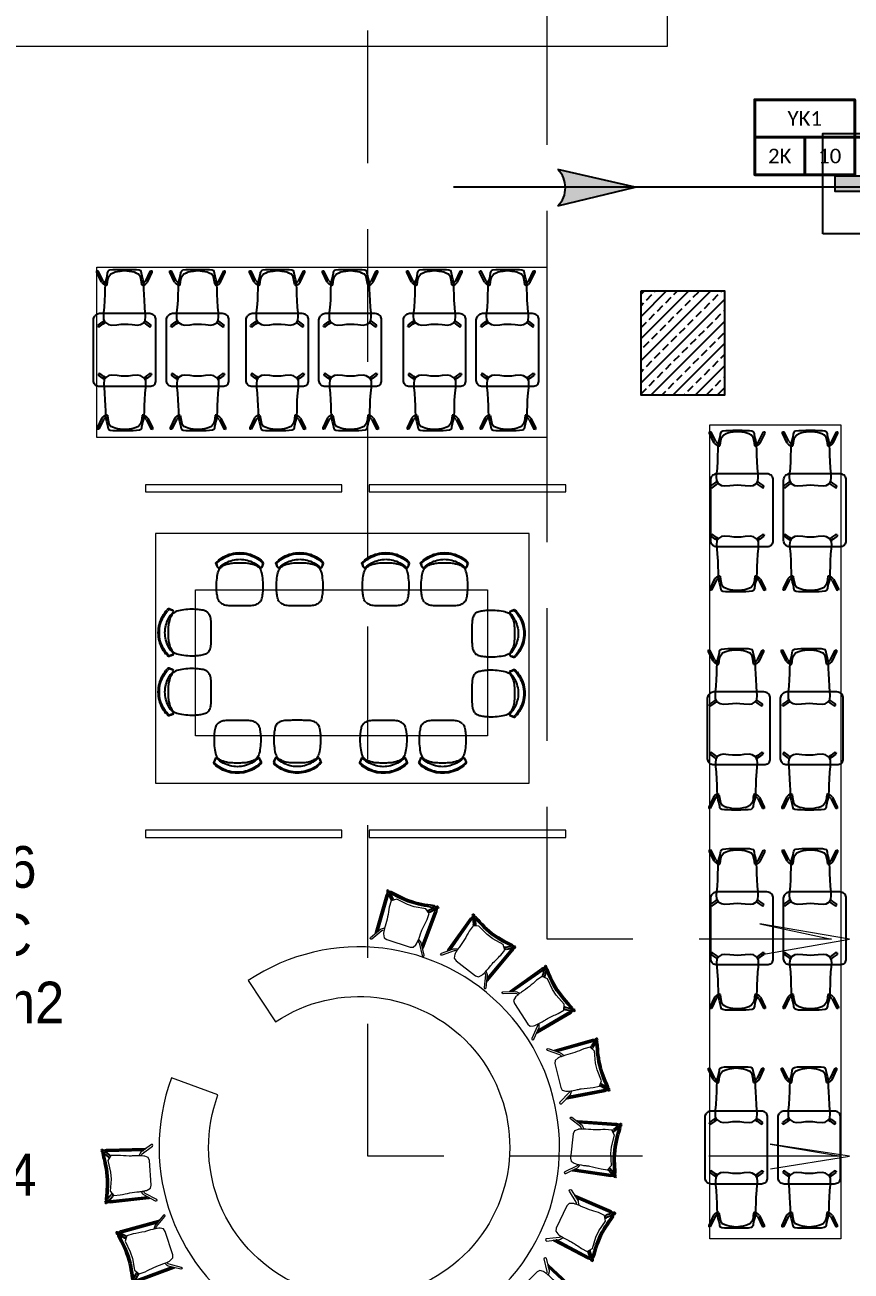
# Model space of a CAD drawing. Header units: metres. Extents: x -9891 to 773, y -8413 to 232.
# Drawn here: x -2349 to -1557, y -7538 to -6343 of the extents above; entities that cross this region are included whole.
import ezdxf
from ezdxf.enums import TextEntityAlignment as Align

# ---------------------------------------------------------------- set-up
doc = ezdxf.new("R2010")
doc.units = ezdxf.units.M
doc.header["$LTSCALE"] = 0.01
doc.header["$MEASUREMENT"] = 0
doc.linetypes.add('HIDDEN', pattern=[9.525, 6.35, -3.175])
doc.layers.get('0').update_dxf_attribs({"color": 30, "lineweight": 0})
for name, color, linetype in [('6', 242, 'Continuous'), ('AR-REV06', 252, 'Continuous'), ('V-0_Hatch_Concrete', 252, 'Continuous'), ('V-2_Column', 160, 'Continuous')]:
    doc.layers.add(name, color=color, linetype=linetype)
for name, color, linetype, lineweight in [('AG-DOOR-NOTATION-FIRE', 1, 'Continuous', 40), ('AG-Furniture', 9, 'Continuous', 9), ('AI-040 @ 250', 2, 'Continuous', 20), ('shaft', 3, 'Continuous', 20)]:
    doc.layers.add(name, color=color, linetype=linetype, lineweight=lineweight)
doc.styles.add('ARIAL', font='arial.ttf', dxfattribs={"width": 0.9})
doc.styles.add('CALIBRI LIGHT', font='calibril.ttf')

# ---------------------------------------------------------------- blocks, each defined once
blk = doc.blocks.new('*U8')
at = {"style": 'ARIAL'}
for tag, p in [('NO', (1.676, 0.8)), ('MAHAL', (1.676, -1.8)), ('ALAN', (1.676, -4.4))]:
    blk.add_attdef(tag, text='', height=1.6, dxfattribs=at).set_placement(p, align=Align.MIDDLE_CENTER)
blk = doc.blocks.new('150714_ARSA$0$KOLON 80X120')
at = {"layer": 'V-0_Hatch_Concrete'}
h = blk.add_hatch(dxfattribs=at)
h.set_pattern_fill('ANSI33', color=256, scale=60)
h.set_pattern_definition([(45, (-19036.79, -4512.143), (-10.606602, 10.606602), []), (45, (-19026.183, -4512.143), (-10.606602, 10.606602), [7.5, -3.75])])
h.paths.add_polyline_path([(0, 100), (80, 100), (80, 0), (0, 0)])
at = {"layer": 'V-2_Column'}
blk.add_lwpolyline([(0, 100), (80, 100), (80, 0), (0, 0), (0, 100)], dxfattribs=at)
blk = doc.blocks.new('*U188')
blk.add_lwpolyline([(1000, -450), (2200, -450), (2200, 450), (1000, 450)], close=True)
for points in [[(2200, 0), (0, 0)], [(1600, -450), (1600, 0)]]:
    blk.add_lwpolyline(points)
at = {"style": 'CALIBRI LIGHT'}
for tag, height, p in [('GENİŞLİK', 250, (500, 225)), ('KAPIKODU', 175, (1600, 225)), ('YÜKSEKLİK', 250, (500, -225)), ('KATTAKI.SAYISI', 175, (1300, -225)), ('BULUNDUGU.KAT', 175, (1900, -225))]:
    blk.add_attdef(tag, text='', height=height, dxfattribs=at).set_placement(p, align=Align.MIDDLE_CENTER)
blk = doc.blocks.new('ART_00113592_P')
at = {"color": 0, "linetype": 'Continuous', "lineweight": -3}
for p, q in [((0, -60), (1, -49)), ((0, -540), (0, -60)), ((1, -49), (4, -39)), ((4, -39), (8, -30)), ((8, -30), (14, -21)), ((14, -21), (21, -14)), ((21, -14), (30, -8)), ((30, -8), (39, -4)), ((39, -4), (49, -1)), ((49, -1), (60, 0)), ((60, 0), (640, 0)), ((640, 0), (651, -1)), ((651, -1), (661, -4)), ((661, -4), (670, -8)), ((670, -8), (679, -14)), ((686, -21), (679, -14)), ((692, -30), (686, -21)), ((696, -39), (692, -30)), ((699, -49), (696, -39)), ((700, -60), (699, -49)), ((700, -540), (700, -60)), ((700, -60), (700, -60)), ((1, -551), (0, -540)), ((4, -561), (1, -551)), ((8, -570), (4, -561)), ((14, -579), (8, -570)), ((21, -586), (14, -579)), ((21, -586), (30, -592)), ((30, -592), (39, -596)), ((39, -596), (49, -599)), ((651, -599), (661, -596)), ((661, -596), (670, -592)), ((670, -592), (679, -586)), ((679, -586), (686, -579)), ((686, -579), (692, -570)), ((692, -570), (696, -561)), ((696, -561), (699, -551)), ((699, -551), (700, -540)), ((49, -599), (60, -600)), ((60, -600), (640, -600)), ((640, -600), (651, -599))]:
    blk.add_line(p, q, dxfattribs=at)
blk = doc.blocks.new('ART_00104314_P')
at = {"color": 0, "linetype": 'Continuous', "lineweight": -3}
for p, q in [((225, 0), (268, 0)), ((268, 0), (312, 0)), ((0, -28), (1, -14)), ((46, -123), (0, -28)), ((1, -14), (15, -15)), ((61, -109), (15, -15)), ((61, -109), (76, -125)), ((83, -149), (86, -116)), ((86, -116), (93, -93)), ((93, -93), (101, -65)), ((101, -65), (105, -37)), ((104, -120), (107, -97)), ((105, -37), (107, -27)), ((107, -27), (114, -13)), ((107, -97), (116, -69)), ((114, -13), (126, -6)), ((116, -69), (136, -43)), ((126, -6), (155, -2)), ((136, -43), (159, -32)), ((155, -2), (186, -1)), ((159, -32), (177, -25)), ((177, -25), (198, -20)), ((186, -1), (225, 0)), ((198, -20), (226, -16)), ((226, -16), (268, -12)), ((268, -12), (310, -16)), ((310, -16), (337, -20)), ((312, 0), (349, -1)), ((337, -20), (358, -25)), ((349, -1), (382, -1)), ((358, -25), (376, -32)), ((376, -32), (399, -43)), ((382, -1), (406, -5)), ((419, -71), (399, -43)), ((406, -5), (419, -11)), ((427, -22), (419, -11)), ((430, -120), (419, -71)), ((430, -38), (427, -22)), ((435, -65), (430, -38)), ((443, -94), (435, -65)), ((448, -117), (443, -94)), ((452, -150), (448, -117)), ((456, -126), (471, -110)), ((471, -110), (517, -15)), ((486, -124), (532, -28)), ((517, -15), (531, -15)), ((532, -28), (531, -15)), ((46, -123), (62, -139)), ((62, -139), (83, -154)), ((76, -125), (85, -131)), ((80, -245), (82, -187)), ((82, -187), (83, -149)), ((84, -154), (100, -150)), ((100, -150), (104, -120)), ((434, -150), (430, -120)), ((434, -150), (451, -155)), ((450, -130), (456, -126)), ((452, -153), (469, -141)), ((453, -188), (452, -150)), ((455, -245), (453, -188)), ((469, -141), (486, -124)), ((75, -366), (79, -294)), ((79, -294), (80, -245)), ((457, -294), (455, -245)), ((461, -366), (457, -294)), ((67, -447), (69, -413)), ((67, -451), (67, -447)), ((69, -479), (67, -451)), ((69, -413), (75, -366)), ((466, -414), (461, -366)), ((464, -489), (468, -452)), ((468, -447), (466, -414)), ((468, -452), (468, -447)), ((11, -548), (13, -534)), ((11, -548), (25, -551)), ((13, -534), (51, -507)), ((25, -551), (62, -524)), ((51, -507), (67, -496)), ((62, -524), (79, -512)), ((67, -496), (74, -491)), ((82, -509), (69, -479)), ((79, -512), (82, -510)), ((83, -510), (82, -509)), ((83, -510), (114, -529)), ((114, -529), (141, -534)), ((141, -534), (194, -531)), ((194, -531), (231, -526)), ((231, -526), (268, -525)), ((268, -525), (303, -526)), ((303, -526), (341, -530)), ((341, -530), (392, -534)), ((392, -534), (419, -530)), ((419, -530), (450, -512)), ((450, -512), (464, -489)), ((450, -512), (450, -512)), ((451, -511), (452, -511)), ((452, -511), (468, -523)), ((461, -493), (463, -495)), ((463, -495), (480, -507)), ((468, -523), (506, -550)), ((480, -507), (518, -534)), ((506, -550), (520, -548)), ((520, -548), (518, -534))]:
    blk.add_line(p, q, dxfattribs=at)
blk = doc.blocks.new('ART_90179729_P')
at = {"color": 0, "linetype": 'Continuous', "lineweight": -3}
for p, q in [((209, -1), (229, 0)), ((229, 0), (249, -1)), ((0, -99), (5, -92)), ((0, -99), (8, -105)), ((0, -102), (0, -99)), ((1, -106), (0, -102)), ((2, -109), (1, -106)), ((5, -115), (2, -109)), ((5, -92), (12, -84)), ((6, -118), (5, -115)), ((8, -124), (6, -118)), ((7, -109), (8, -105)), ((8, -112), (7, -109)), ((8, -105), (12, -98)), ((10, -115), (8, -112)), ((12, -122), (10, -115)), ((12, -98), (19, -91)), ((19, -91), (31, -81)), ((24, -73), (38, -62)), ((31, -81), (44, -70)), ((38, -62), (55, -51)), ((44, -70), (61, -59)), ((48, -128), (62, -118)), ((55, -51), (72, -40)), ((61, -59), (77, -49)), ((62, -118), (78, -107)), ((72, -40), (90, -31)), ((77, -49), (95, -40)), ((78, -107), (94, -98)), ((80, -121), (92, -115)), ((90, -31), (109, -23)), ((92, -115), (108, -109)), ((94, -98), (109, -90)), ((95, -40), (113, -32)), ((108, -109), (124, -106)), ((109, -23), (128, -16)), ((109, -90), (126, -83)), ((113, -32), (132, -25)), ((124, -106), (144, -102)), ((126, -83), (142, -77)), ((128, -16), (148, -10)), ((132, -25), (151, -19)), ((142, -77), (159, -72)), ((144, -102), (157, -101)), ((148, -10), (168, -6)), ((151, -19), (170, -15)), ((157, -101), (171, -99)), ((159, -72), (177, -68)), ((168, -6), (188, -3)), ((170, -15), (190, -12)), ((171, -99), (185, -99)), ((177, -68), (194, -65)), ((185, -99), (199, -98)), ((188, -3), (209, -1)), ((190, -12), (210, -10)), ((194, -65), (212, -64)), ((199, -98), (214, -98)), ((210, -10), (229, -10)), ((212, -64), (229, -63)), ((214, -98), (229, -98)), ((229, -10), (248, -10)), ((229, -63), (246, -64)), ((229, -98), (244, -98)), ((244, -98), (258, -98)), ((246, -64), (264, -65)), ((248, -10), (268, -12)), ((249, -1), (269, -3)), ((258, -98), (273, -99)), ((264, -65), (281, -68)), ((268, -12), (288, -15)), ((269, -3), (290, -6)), ((273, -99), (287, -99)), ((281, -68), (298, -72)), ((287, -99), (301, -101)), ((288, -15), (307, -19)), ((290, -6), (310, -10)), ((298, -72), (315, -77)), ((301, -101), (314, -102)), ((307, -19), (326, -25)), ((310, -10), (330, -16)), ((314, -102), (334, -106)), ((315, -77), (332, -83)), ((326, -25), (345, -32)), ((330, -16), (349, -23)), ((332, -83), (348, -90)), ((334, -106), (350, -109)), ((345, -32), (363, -40)), ((348, -90), (364, -98)), ((349, -23), (367, -31)), ((350, -109), (366, -115)), ((363, -40), (381, -49)), ((364, -98), (380, -107)), ((366, -115), (378, -121)), ((367, -31), (385, -40)), ((380, -107), (396, -118)), ((381, -49), (397, -59)), ((385, -40), (403, -51)), ((396, -118), (410, -128)), ((397, -59), (414, -70)), ((403, -51), (420, -62)), ((414, -70), (427, -81)), ((420, -62), (434, -73)), ((427, -81), (439, -91)), ((434, -73), (446, -84)), ((446, -98), (439, -91)), ((453, -92), (446, -84)), ((450, -105), (446, -98)), ((446, -122), (448, -115)), ((448, -115), (449, -112)), ((449, -112), (451, -109)), ((449, -124), (452, -118)), ((450, -105), (457, -99)), ((451, -109), (450, -105)), ((452, -118), (453, -115)), ((457, -99), (453, -92)), ((453, -115), (455, -109)), ((455, -109), (457, -106)), ((458, -102), (457, -99)), ((457, -106), (458, -102)), ((10, -128), (8, -124)), ((12, -134), (10, -128)), ((10, -245), (12, -226)), ((13, -125), (12, -122)), ((13, -137), (12, -134)), ((12, -226), (15, -209)), ((15, -131), (13, -125)), ((14, -140), (13, -137)), ((14, -140), (21, -147)), ((16, -134), (15, -131)), ((15, -209), (19, -193)), ((19, -140), (16, -134)), ((20, -143), (19, -140)), ((19, -193), (24, -178)), ((21, -147), (20, -143)), ((21, -147), (23, -148)), ((23, -148), (29, -144)), ((24, -178), (29, -166)), ((29, -144), (36, -138)), ((29, -166), (35, -154)), ((35, -154), (42, -144)), ((36, -138), (48, -128)), ((42, -144), (50, -136)), ((50, -136), (59, -132)), ((59, -132), (68, -127)), ((68, -127), (69, -127)), ((69, -127), (80, -121)), ((378, -121), (389, -127)), ((389, -127), (390, -127)), ((390, -127), (399, -132)), ((399, -132), (408, -136)), ((408, -136), (416, -144)), ((410, -128), (421, -138)), ((423, -154), (416, -144)), ((421, -138), (429, -144)), ((429, -166), (423, -154)), ((429, -144), (435, -148)), ((434, -178), (429, -166)), ((439, -193), (434, -178)), ((435, -148), (437, -147)), ((437, -147), (443, -140)), ((437, -147), (438, -143)), ((438, -143), (439, -140)), ((439, -140), (441, -134)), ((442, -209), (439, -193)), ((441, -134), (442, -131)), ((442, -131), (445, -125)), ((446, -226), (442, -209)), ((443, -140), (445, -137)), ((445, -125), (446, -122)), ((445, -137), (446, -134)), ((446, -134), (448, -128)), ((448, -245), (446, -226)), ((448, -128), (449, -124)), ((5, -303), (6, -284)), ((5, -322), (5, -303)), ((5, -322), (5, -322)), ((5, -337), (5, -322)), ((5, -337), (5, -322)), ((5, -337), (5, -337)), ((5, -352), (5, -337)), ((5, -340), (5, -340)), ((5, -341), (5, -340)), ((5, -340), (5, -340)), ((5, -352), (5, -352)), ((6, -367), (5, -352)), ((6, -284), (8, -264)), ((6, -356), (6, -354)), ((6, -356), (6, -355)), ((6, -363), (6, -356)), ((8, -264), (10, -245)), ((450, -264), (448, -245)), ((452, -284), (450, -264)), ((453, -303), (452, -284)), ((452, -352), (453, -337)), ((452, -352), (453, -337)), ((452, -352), (452, -352)), ((452, -367), (452, -352)), ((452, -356), (452, -354)), ((452, -356), (452, -355)), ((452, -363), (452, -356)), ((453, -322), (453, -303)), ((453, -322), (453, -322)), ((453, -337), (453, -322)), ((453, -337), (453, -322)), ((453, -337), (453, -337)), ((453, -340), (453, -340)), ((453, -341), (453, -340)), ((453, -340), (453, -340)), ((6, -370), (6, -367)), ((8, -382), (6, -370)), ((9, -394), (8, -382)), ((11, -405), (9, -394)), ((13, -417), (11, -405)), ((15, -429), (13, -417)), ((18, -441), (15, -429)), ((22, -452), (18, -441)), ((26, -461), (22, -452)), ((32, -469), (26, -461)), ((31, -467), (31, -467)), ((37, -476), (31, -467)), ((38, -476), (32, -469)), ((37, -476), (40, -477)), ((38, -476), (45, -482)), ((412, -482), (419, -476)), ((418, -477), (421, -476)), ((419, -476), (426, -469)), ((421, -476), (427, -467)), ((426, -469), (431, -461)), ((427, -467), (427, -467)), ((431, -461), (436, -452)), ((436, -452), (440, -441)), ((440, -441), (443, -429)), ((443, -429), (445, -417)), ((445, -417), (447, -405)), ((447, -405), (449, -394)), ((449, -394), (450, -382)), ((450, -382), (451, -370)), ((451, -370), (452, -367)), ((45, -482), (53, -487)), ((53, -487), (62, -492)), ((62, -492), (71, -496)), ((71, -496), (82, -500)), ((82, -500), (94, -502)), ((94, -502), (106, -504)), ((106, -504), (119, -506)), ((119, -506), (131, -506)), ((131, -506), (144, -507)), ((144, -507), (156, -507)), ((156, -507), (168, -507)), ((168, -507), (180, -508)), ((180, -508), (192, -508)), ((192, -508), (205, -508)), ((205, -508), (217, -508)), ((217, -508), (229, -508)), ((229, -508), (241, -508)), ((241, -508), (253, -508)), ((253, -508), (265, -508)), ((265, -508), (278, -508)), ((278, -508), (290, -507)), ((290, -507), (302, -507)), ((302, -507), (314, -507)), ((314, -507), (326, -506)), ((326, -506), (339, -506)), ((339, -506), (352, -504)), ((352, -504), (364, -502)), ((364, -502), (376, -500)), ((376, -500), (386, -496)), ((386, -496), (396, -492)), ((396, -492), (405, -487)), ((405, -487), (412, -482))]:
    blk.add_line(p, q, dxfattribs=at)
blk.add_line((12, -84), (24, -73))
blk = doc.blocks.new('ART_00179724_P')
at = {"color": 0, "linetype": 'Continuous', "lineweight": -3}
for p, q in [((17, -449), (33, -76)), ((33, -76), (34, -69)), ((33, -448), (48, -91)), ((510, -448), (496, -91)), ((511, -76), (509, -69)), ((526, -449), (511, -76)), ((14, -484), (24, -473)), ((22, -470), (17, -449)), ((35, -486), (22, -470)), ((36, -463), (33, -448)), ((36, -462), (73, -424)), ((48, -474), (36, -463)), ((48, -474), (55, -477)), ((50, -475), (90, -435)), ((55, -477), (87, -471)), ((73, -424), (81, -419)), ((81, -419), (86, -415)), ((87, -471), (114, -466)), ((90, -435), (97, -430)), ((97, -430), (102, -427)), ((114, -466), (142, -462)), ((116, -482), (144, -478)), ((142, -462), (171, -458)), ((144, -478), (173, -474)), ((171, -458), (203, -455)), ((173, -474), (204, -471)), ((203, -455), (236, -453)), ((204, -471), (237, -469)), ((236, -453), (272, -452)), ((237, -469), (272, -468)), ((272, -452), (307, -453)), ((272, -468), (307, -469)), ((307, -453), (341, -455)), ((307, -469), (340, -471)), ((340, -471), (370, -474)), ((341, -455), (372, -458)), ((370, -474), (399, -478)), ((372, -458), (402, -462)), ((399, -478), (427, -482)), ((402, -462), (430, -466)), ((430, -466), (457, -471)), ((440, -426), (447, -430)), ((447, -430), (453, -435)), ((493, -475), (453, -435)), ((456, -414), (462, -419)), ((457, -471), (489, -477)), ((462, -419), (470, -424)), ((508, -462), (470, -424)), ((489, -477), (496, -474)), ((496, -474), (507, -463)), ((507, -463), (510, -448)), ((509, -486), (522, -470)), ((530, -484), (519, -473)), ((522, -470), (526, -449)), ((13, -494), (14, -484)), ((13, -494), (22, -499)), ((22, -499), (31, -495)), ((31, -495), (38, -487)), ((35, -486), (53, -493)), ((53, -493), (90, -487)), ((90, -487), (116, -482)), ((427, -482), (454, -487)), ((454, -487), (490, -493)), ((490, -493), (509, -486)), ((513, -495), (505, -487)), ((513, -495), (522, -499)), ((522, -499), (530, -494)), ((530, -494), (530, -484))]:
    blk.add_line(p, q, dxfattribs=at)
for points in [[(100, -122), (90, -116), (83, -110), (17, -5), (8, 0), (0, -5), (0, -15), (66, -121), (75, -127), (98, -142)], [(440, -124), (453, -116), (460, -110), (526, -5), (535, 0), (544, -5), (543, -15), (477, -121), (469, -127), (451, -138), (442, -143)]]:
    blk.add_lwpolyline(points)
blk.add_lwpolyline([(416, -442), (462, -410), (461, -347, -0.042505), (443, -163, 0.031757), (440, -124, 0.005161), (436, -94, 0.080654), (434, -87), (417, -54), (388, -45), (152, -45), (123, -54), (108, -84), (105, -94), (102, -110, 0.034931), (96, -197, -0.019565), (95, -234, -0.013196), (80, -347), (78, -410), (124, -442), (237, -425), (303, -425)], format="xyb", close=True)
blk = doc.blocks.new('A$C4C4F46C8')
at = {"layer": 'AG-Furniture', "color": 251}
for points, elevation in [([(-16654, 11630), (-8550, 11630), (-8550, 2742), (-16654, 2742)], 427), ([(-14021, 626), (-9704, 626), (-9704, -1007), (-14021, -1007)], 305), ([(-8140, -885), (-6884, -885), (-6884, -8691), (-8140, -8691)], 967), ([(-13457, -4321), (-9872, -4321), (-9872, -1928), (-13457, -1928)], -1619)]:
    blk.add_lwpolyline(points, close=True, dxfattribs=dict(at, elevation=elevation))
at = {"layer": 'AG-Furniture'}
for points in [[(-13554, -1529), (-11669, -1529), (-11669, -1459), (-13554, -1459)], [(-13073, -2469), (-10273, -2469), (-10273, -3869), (-13073, -3869)], [(-13554, -4843), (-11669, -4843), (-11669, -4773), (-13554, -4773)]]:
    blk.add_lwpolyline(points, close=True, dxfattribs=at)
at = {"layer": 'AG-Furniture', "elevation": -700}
for points in [[(-11407, -1529), (-9522, -1529), (-9522, -1459), (-11407, -1459)], [(-11407, -4843), (-9522, -4843), (-9522, -4773), (-11407, -4773)]]:
    blk.add_lwpolyline(points, close=True, dxfattribs=at)
at = {"layer": 'AG-Furniture', "elevation": 1018}
blk.add_lwpolyline([(-12305, -6610, -6.311062), (-12858, -7311), (-13304, -7147, 6.312998), (-12569, -6215), (-12305, -6610)], format="xyb", dxfattribs=at)
at = {"layer": 'AG-Furniture', "ltscale": 0.3}
for name, p in [('ART_00104314_P', (-14021, 606, -700)), ('ART_00104314_P', (-14021, 606, -700)), ('ART_00104314_P', (-13320, 606, -700)), ('ART_00104314_P', (-13320, 606, -700)), ('ART_00104314_P', (-12556, 606, -700)), ('ART_00104314_P', (-12556, 606, -700)), ('ART_00104314_P', (-11856, 606, -700)), ('ART_00104314_P', (-11856, 606, -700)), ('ART_00104314_P', (-11048, 606, -700)), ('ART_00104314_P', (-11048, 606, -700)), ('ART_00104314_P', (-10348, 606, -700)), ('ART_00104314_P', (-10348, 606, -700)), ('ART_90179729_P', (-12877, -2111, -700)), ('ART_90179729_P', (-12302, -2111, -700)), ('ART_90179729_P', (-11477, -2111, -700)), ('ART_90179729_P', (-10914, -2111, -700))]:
    blk.add_blockref(name, p, dxfattribs=at)
for name, p, rotation in [('ART_00113592_P', (-14053, -519, 20), 90), ('ART_00113592_P', (-14053, -519, 20), 90), ('ART_00113592_P', (-13353, -519, 20), 90), ('ART_00113592_P', (-13353, -519, 20), 90), ('ART_00113592_P', (-12589, -519, 20), 90), ('ART_00113592_P', (-12589, -519, 20), 90), ('ART_00113592_P', (-11889, -519, 20), 90), ('ART_00113592_P', (-11889, -519, 20), 90), ('ART_00113592_P', (-11080, -519, 20), 90), ('ART_00113592_P', (-11080, -519, 20), 90), ('ART_00113592_P', (-10380, -519, 20), 90), ('ART_00113592_P', (-10380, -519, 20), 90), ('ART_00104314_P', (-13485, -943, -700), 180), ('ART_00104314_P', (-13485, -943, -700), 180), ('ART_00104314_P', (-12785, -943, -700), 180), ('ART_00104314_P', (-12785, -943, -700), 180), ('ART_00104314_P', (-12021, -943, -700), 180), ('ART_00104314_P', (-12021, -943, -700), 180), ('ART_00104314_P', (-11321, -943, -700), 180), ('ART_00104314_P', (-11321, -943, -700), 180), ('ART_00104314_P', (-10512, -943, -700), 180), ('ART_00104314_P', (-10512, -943, -700), 180), ('ART_00104314_P', (-9812, -943, -700), 180), ('ART_00104314_P', (-9812, -943, -700), 180), ('ART_00104314_P', (-8143, -937, -1440), 359.9999879412392), ('ART_00104314_P', (-8143, -937, -1440), 359.9999879412392), ('ART_00104314_P', (-7443, -937, -1440), 359.9999879412392), ('ART_00104314_P', (-7443, -937, -1440), 359.9999879412392), ('ART_00113592_P', (-8132, -2055, -720), 89.99998794123918), ('ART_00113592_P', (-8132, -2055, -720), 89.99998794123918), ('ART_00113592_P', (-7432, -2055, -720), 89.99998794123918), ('ART_00113592_P', (-7432, -2055, -720), 89.99998794123918), ('ART_00104314_P', (-7608, -2487, -1440), 179.9999879412391), ('ART_00104314_P', (-7608, -2487, -1440), 179.9999879412391), ('ART_00104314_P', (-6907, -2487, -1440), 179.9999879412391), ('ART_00104314_P', (-6907, -2487, -1440), 179.9999879412391), ('ART_90179729_P', (-13430, -3107, -700), 90), ('ART_90179729_P', (-9915, -2657, -700), 270), ('ART_00104314_P', (-8154, -3030, -1440), 359.9999879412392), ('ART_00104314_P', (-8154, -3030, -1440), 359.9999879412392), ('ART_00104314_P', (-7454, -3030, -1440), 359.9999879412392), ('ART_00104314_P', (-7454, -3030, -1440), 359.9999879412392), ('ART_90179729_P', (-13430, -3676, -700), 90), ('ART_90179729_P', (-9915, -3231, -700), 270), ('ART_00113592_P', (-8161, -4147, -720), 89.99998794123918), ('ART_00113592_P', (-8161, -4147, -720), 89.99998794123918), ('ART_00113592_P', (-7461, -4147, -720), 89.99998794123918), ('ART_00113592_P', (-7461, -4147, -720), 89.99998794123918), ('ART_90179729_P', (-12443, -4227, -700), 180), ('ART_90179729_P', (-11869, -4226, -700), 180), ('ART_90179729_P', (-11043, -4227, -700), 180), ('ART_90179729_P', (-10475, -4227, -700), 180), ('ART_00104314_P', (-7619, -4579, -1440), 179.9999879412391), ('ART_00104314_P', (-7619, -4579, -1440), 179.9999879412391), ('ART_00104314_P', (-6918, -4579, -1440), 179.9999879412391), ('ART_00104314_P', (-6918, -4579, -1440), 179.9999879412391), ('ART_00104314_P', (-8143, -4948, -1440), 359.9999879412392), ('ART_00104314_P', (-8143, -4948, -1440), 359.9999879412392), ('ART_00104314_P', (-7443, -4948, -1440), 359.9999879412392), ('ART_00104314_P', (-7443, -4948, -1440), 359.9999879412392), ('ART_00113592_P', (-8132, -6065, -720), 89.99998794123918), ('ART_00113592_P', (-8132, -6065, -720), 89.99998794123918), ('ART_00113592_P', (-7432, -6065, -720), 89.99998794123918), ('ART_00113592_P', (-7432, -6065, -720), 89.99998794123918), ('ART_00104314_P', (-7608, -6498, -1440), 179.9999879412391), ('ART_00104314_P', (-7608, -6498, -1440), 179.9999879412391), ('ART_00104314_P', (-6907, -6498, -1440), 179.9999879412391), ('ART_00104314_P', (-6907, -6498, -1440), 179.9999879412391), ('ART_00104314_P', (-8154, -7041, -1440), 359.9999879412392), ('ART_00104314_P', (-8154, -7041, -1440), 359.9999879412392), ('ART_00104314_P', (-7454, -7041, -1440), 359.9999879412392), ('ART_00104314_P', (-7454, -7041, -1440), 359.9999879412392), ('ART_00113592_P', (-8186, -8166, -720), 89.99998794123918), ('ART_00113592_P', (-8186, -8166, -720), 89.99998794123918), ('ART_00113592_P', (-7486, -8166, -720), 89.99998794123918), ('ART_00113592_P', (-7486, -8166, -720), 89.99998794123918), ('ART_00104314_P', (-7619, -8590, -1440), 179.9999879412391), ('ART_00104314_P', (-7619, -8590, -1440), 179.9999879412391), ('ART_00104314_P', (-6918, -8590, -1440), 179.9999879412391), ('ART_00104314_P', (-6918, -8590, -1440), 179.9999879412391)]:
    blk.add_blockref(name, p, dxfattribs=dict(at, rotation=rotation))
at = {"layer": 'AG-Furniture'}
for p, rotation in [((-10884, -5984), 161.9353724488984), ((-10294, -6296), 142.4324088043459), ((-9842, -6786), 122.9294451597932), ((-9579, -7399), 103.4264815152406), ((-9537, -8064), 83.92351787068795), ((-13482, -7786), 274.1603294024159), ((-9719, -8706), 64.42055422613535), ((-13367, -8461), 287.899808714267), ((-10104, -9250), 44.91759058158269)]:
    blk.add_blockref('ART_00179724_P', p, dxfattribs=dict(at, rotation=rotation))
blk = doc.blocks.new('ok')
at = {"layer": '6'}
h = blk.add_hatch(color=256, dxfattribs=at)
edge = h.paths.add_edge_path()
edge.add_ellipse((1571515.97, 116941.68), major_axis=(-7.14, 7.19), ratio=1, start_angle=359.4528, end_angle=450.6895)
edge.add_line((1571508.87, 116934.46), (1571477.92, 116941.82))
edge.add_line((1571477.92, 116941.82), (1571508.9, 116948.94))
for p, q in [((1571477.92, 116941.82), (1571508.9, 116948.94)), ((1571508.87, 116934.46), (1571477.92, 116941.82))]:
    blk.add_line(p, q, dxfattribs=at)
at = {"layer": '6', "extrusion": (0, 0, -1)}
blk.add_ellipse((1571515.97, 116941.68), major_axis=(-7.14, 7.19), ratio=1, start_param=4.700354, end_param=6.292737, dxfattribs=at)
blk = doc.blocks.new('KAPIYON')
at = {"layer": '6'}
blk.add_hatch(color=2, dxfattribs=at).paths.add_polyline_path([(1584376.13, 117133.58), (1584364.18, 117133.58), (1584364.18, 117115.13), (1584364.18, 117105.65), (1584357.61, 117105.65), (1584370.16, 117096.63), (1584382.7, 117105.65), (1584376.13, 117105.65), (1584376.13, 117115.13)])
at = {"layer": '6', "color": 4}
blk.add_lwpolyline([(1584330, 117143.19), (1584410.32, 117143.19), (1584410.32, 117087.02), (1584330, 117087.02), (1584330, 117143.19)], dxfattribs=at)
at = {"layer": '6', "color": 2}
blk.add_lwpolyline([(1584376.13, 117133.58), (1584364.18, 117133.58), (1584364.18, 117115.13), (1584364.18, 117105.65), (1584357.61, 117105.65), (1584370.16, 117096.63), (1584382.7, 117105.65), (1584376.13, 117105.65), (1584376.13, 117115.13)], close=True, dxfattribs=at)
blk = doc.blocks.new('A$C07630900')
at = {"layer": '6', "xscale": 0.5, "yscale": 0.5, "zscale": 0.5, "rotation": 270}
blk.add_blockref('KAPIYON', (-58543.51, 792191.76), dxfattribs=at)
blk = doc.blocks.new('A$C2DA34C5B')
at = {"layer": 'AR-REV06', "xscale": 24, "yscale": 24, "zscale": 24}
blk.add_blockref('A$C07630900', (315, -160), dxfattribs=at)
blk = doc.blocks.new('I')
at = {"layer": '6', "linetype": 'Continuous'}
blk.add_hatch(color=4, dxfattribs=at).paths.add_polyline_path([(208591, 128493), (208591, 128667), (205379, 128667), (205379, 128493)])
at = {"layer": '6', "color": 4}
for p, q in [((208591, 128667), (205379, 128667)), ((205379, 128493), (208591, 128493))]:
    blk.add_line(p, q, dxfattribs=at)
at = {"layer": '6'}
for p, q in [((205991, 128493), (205991, 127812)), ((207979, 128493), (207979, 127812)), ((205991, 127812), (205877, 128131)), ((205991, 127812), (206104, 128131)), ((207979, 127812), (207866, 128131)), ((207979, 127812), (208093, 128131))]:
    blk.add_line(p, q, dxfattribs=at)
blk = doc.blocks.new('A$C797D3CE4')
at = {"layer": '6', "xscale": -0.4999999999999912, "yscale": 0.4999999999999912, "zscale": 0.4999999999999912, "rotation": 180}
blk.add_blockref('I', (-103492, 64334), dxfattribs=at)
at = {"layer": '6', "ltscale": 250, "rotation": 270}
blk.add_blockref('A$C2DA34C5B', (-12, 33), dxfattribs=at)
blk = doc.blocks.new('A$C6B6314DF')
at = {"layer": '6'}
blk.add_line((-15.833, -65.807), (-21.4, -65.807), dxfattribs=at)
at = {"layer": '6', "xscale": 0.0009999999999854, "yscale": 0.0009999999999854, "zscale": 0.0009999999999854, "rotation": 270}
blk.add_blockref('A$C797D3CE4', (-16.9, -65.784), dxfattribs=at)
at = {"layer": '6', "extrusion": (0, 0, -1), "xscale": 0.0239999999999418, "yscale": 0.0239999999999418, "zscale": -0.0239999999999418}
blk.add_blockref('ok', (-37695.815, -2872.411), dxfattribs=at)

msp = doc.modelspace()

# ---------------------------------------------------------------- linework, layer by layer
at = {"layer": 'shaft', "linetype": 'HIDDEN', "ltscale": 2000}
for points in [[(-1644.3, -7234.8), (-1558.4, -7219.9), (-1644.3, -7205), (-1575.7, -7220), (-1848.4, -7220), (-1848.4, -5415.6), (-4155.9, -5415.6), (-4155.9, -2638.1)], [(-1634.2, -7440), (-1558.4, -7428.1), (-1634.6, -7416.3), (-1566.4, -7428.1), (-2020.3, -7428.1), (-2020.3, -5646.6), (-4935.9, -5646.6), (-4935.9, -2728.1)]]:
    msp.add_lwpolyline(points, dxfattribs=at)

# ---------------------------------------------------------------- block references
at = {"layer": '6', "xscale": 100, "yscale": 100, "zscale": 100}
msp.add_blockref('A$C6B6314DF', (201.6, 81.9), dxfattribs=at)
at = {"layer": 'AG-DOOR-NOTATION-FIRE', "ltscale": 0.3}
ref = msp.add_blockref('*U188', (-1473.4, -6450.8), dxfattribs=dict(at, xscale=-0.08000000000000002, yscale=0.08000000000000002, zscale=0.08000000000000002))
ref.add_attrib('BULUNDUGU.KAT', '2K', dxfattribs={"layer": '0', "height": 14, "style": 'CALIBRI LIGHT'}).set_placement((-1625.4, -6468.8), align=Align.MIDDLE_CENTER)
ref.add_attrib('KATTAKI.SAYISI', '10', dxfattribs={"layer": '0', "height": 14, "style": 'CALIBRI LIGHT'}).set_placement((-1577.4, -6468.8), align=Align.MIDDLE_CENTER)
ref.add_attrib('KAPIKODU', 'YK1', dxfattribs={"layer": '0', "height": 14, "style": 'CALIBRI LIGHT'}).set_placement((-1601.4, -6432.8), align=Align.MIDDLE_CENTER)
ref.add_attrib('YÜKSEKLİK', '215', dxfattribs={"layer": '0', "height": 20, "style": 'CALIBRI LIGHT'}).set_placement((-1513.4, -6468.8), align=Align.MIDDLE_CENTER)
ref.add_attrib('GENİŞLİK', '170', dxfattribs={"layer": '0', "height": 20, "style": 'CALIBRI LIGHT'}).set_placement((-1513.4, -6432.8), align=Align.MIDDLE_CENTER)
at = {"layer": 'AG-Furniture', "xscale": 0.1, "yscale": 0.1, "zscale": 0.1}
msp.add_blockref('A$C4C4F46C8', (-878.4, -6638.1), dxfattribs=at)
at = {"layer": 'AI-040 @ 250', "color": 2, "linetype": 'Continuous', "lineweight": -2, "transparency": 33554610}
ref = msp.add_blockref('*U8', (-2444.4, -7170.6), dxfattribs=dict(at, xscale=25, yscale=25, zscale=25))
ref.add_attrib('ALAN', '5,46 m2', dxfattribs={"layer": '0', "height": 40, "style": 'ARIAL', "width": 0.9}).set_placement((-2402.5, -7280.6), align=Align.MIDDLE_CENTER)
ref.add_attrib('MAHAL', 'DWC', dxfattribs={"layer": '0', "height": 40, "style": 'ARIAL', "width": 0.9}).set_placement((-2402.5, -7215.6), align=Align.MIDDLE_CENTER)
ref.add_attrib('NO', '2-236', dxfattribs={"layer": '0', "height": 40, "style": 'ARIAL', "width": 0.9}).set_placement((-2402.5, -7150.6), align=Align.MIDDLE_CENTER)
ref = msp.add_blockref('*U8', (-2444.4, -7465.7), dxfattribs=dict(at, xscale=25, yscale=25, zscale=25))
ref.add_attrib('ALAN', '4,79 m2', dxfattribs={"layer": '0', "height": 40, "style": 'ARIAL', "width": 0.9}).set_placement((-2402.5, -7575.7), align=Align.MIDDLE_CENTER)
ref.add_attrib('MAHAL', 'JAN', dxfattribs={"layer": '0', "height": 40, "style": 'ARIAL', "width": 0.9}).set_placement((-2402.5, -7510.7), align=Align.MIDDLE_CENTER)
ref.add_attrib('NO', '2-204', dxfattribs={"layer": '0', "height": 40, "style": 'ARIAL', "width": 0.9}).set_placement((-2402.5, -7445.7), align=Align.MIDDLE_CENTER)
at = {"layer": 'V-2_Column'}
msp.add_blockref('150714_ARSA$0$KOLON 80X120', (-1758.4, -6698.1), dxfattribs=at)

doc.saveas('drawing.dxf')
